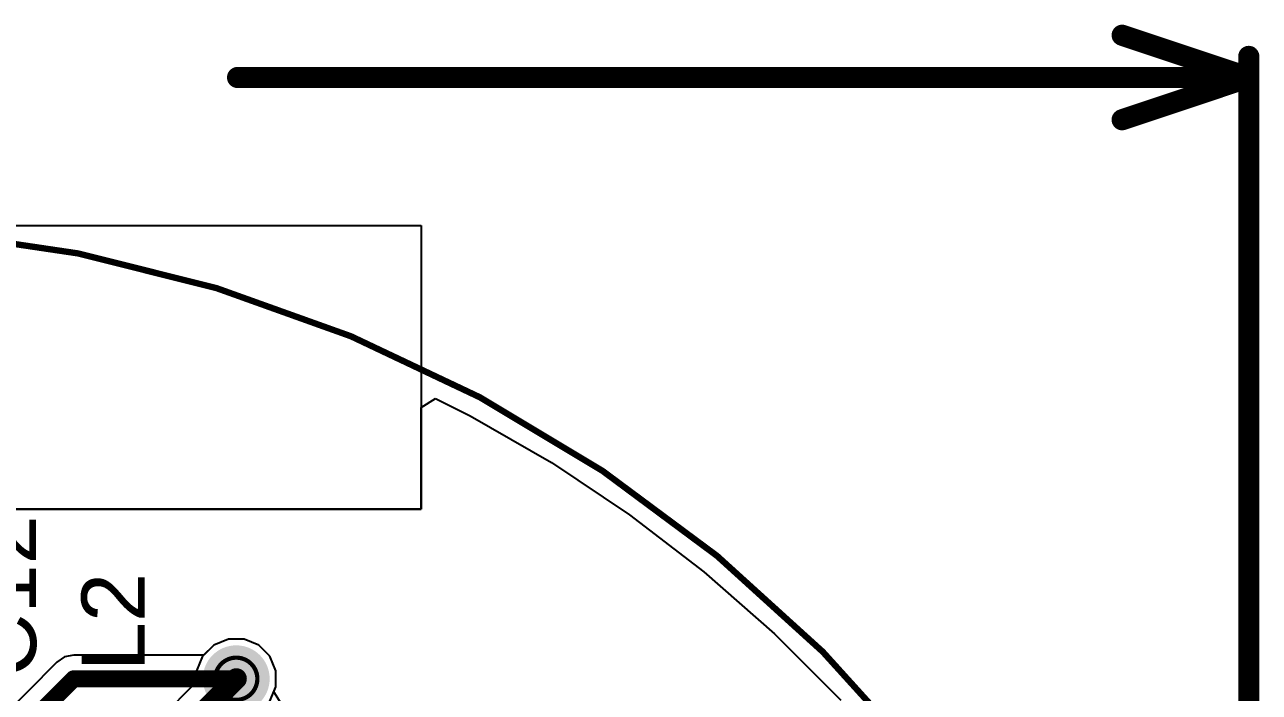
# Model space of a CAD drawing. Header units: inches. Extents: x -18 to 345, y -18 to 43.
# Drawn here: x 2.77 to 17.63, y 11.89 to 19.91 of the extents above; entities that cross this region are included whole.
import ezdxf

# ---------------------------------------------------------------- set-up
doc = ezdxf.new("R2010")
doc.units = ezdxf.units.IN
for name, color, linetype in [('Board Outline', 216, 'Continuous'), ('Bottom Layer', 5, 'Continuous'), ('Bottom Solder', 6, 'Continuous'), ('Drill Drawing', 1, 'Continuous'), ('Top Layer', 1, 'Continuous'), ('Top Overlay', 2, 'Continuous'), ('Top Solder', 216, 'Continuous'), ('Via Holes', 16, 'Continuous')]:
    doc.layers.add(name, color=color, linetype=linetype)
doc.styles.add('Arial', font='', dxfattribs={"height": 0.2})
doc.styles.get('Arial').set_extended_font_data('Arial')

msp = doc.modelspace()

# ---------------------------------------------------------------- hatches: boundary and pattern name
at = {"layer": 'Bottom Layer'}
h = msp.add_hatch(color=5, dxfattribs=at)
edge = h.paths.add_edge_path()
edge.add_arc((5.317, 12.05), 0.3, 0, 360)
at = {"layer": 'Bottom Solder'}
h = msp.add_hatch(color=6, dxfattribs=at)
edge = h.paths.add_edge_path()
edge.add_arc((5.317, 12.05), 0.402, 0, 360)
at = {"layer": 'Top Layer'}
h = msp.add_hatch(color=1, dxfattribs=at)
edge = h.paths.add_edge_path()
edge.add_arc((5.317, 12.05), 0.3, 0, 360)
at = {"layer": 'Top Solder'}
h = msp.add_hatch(color=216, dxfattribs=at)
edge = h.paths.add_edge_path()
edge.add_arc((5.317, 12.05), 0.402, 0, 360)
at = {"layer": 'Via Holes'}
h = msp.add_hatch(color=7, dxfattribs=at)
edge = h.paths.add_edge_path()
edge.add_arc((5.317, 12.05), 0.15, 0, 360)

# ---------------------------------------------------------------- linework, layer by layer
at = {"layer": 'Board Outline'}
msp.add_lwpolyline([(17.5, 0, 0.076, 0.076, 1), (-17.5, 0, 0.076, 0.076, 1)], format="xyseb", close=True, dxfattribs=at)
at = {"layer": 'Bottom Layer'}
for p, q in [((-7.341, 17.499), (7.543, 17.499)), ((7.543, 17.499), (7.543, 14.089)), ((7.543, 15.311), (7.716, 15.419)), ((7.543, 14.089), (7.543, 15.311)), ((7.716, 15.419), (8.132, 15.213)), ((8.132, 15.213), (9.109, 14.649)), ((9.109, 14.649), (10.048, 14.022)), ((7.543, 14.089), (-7.341, 14.089)), ((-7.341, 14.089), (7.543, 14.089)), ((10.048, 14.022), (10.943, 13.335)), ((10.943, 13.335), (11.792, 12.59)), ((5.222, 12.528), (5.046, 12.455)), ((5.412, 12.528), (5.222, 12.528)), ((5.588, 12.455), (5.412, 12.528)), ((11.792, 12.59), (12.59, 11.792)), ((5.046, 12.455), (4.912, 12.321)), ((5.722, 12.321), (5.588, 12.455)), ((4.912, 12.321), (4.839, 12.145)), ((5.795, 12.145), (5.722, 12.321)), ((4.839, 12.145), (4.839, 12.012)), ((5.795, 11.955), (5.795, 12.145)), ((4.839, 12.012), (4.41, 11.582)), ((5.722, 11.779), (5.795, 11.955))]:
    msp.add_line(p, q, dxfattribs=at)
msp.add_lwpolyline([(4.629, 11.362, 0.254, 0.254, 0), (5.317, 12.05, 0.254, 0.254, 0)], format="xyseb", dxfattribs=at)
msp.add_lwpolyline([(5.254, 12.05, 0.127, 0.127, 1), (5.381, 12.05, 0.127, 0.127, 1)], format="xyseb", close=True, dxfattribs=at)
at = {"layer": 'Drill Drawing'}
for points in [[(5.571, 12.05, 0.0508, 0.0508, 1), (5.063, 12.05, 0.0508, 0.0508, 1)], [(5.05, 12.05, 0.0254, 0.0254, 1), (5.076, 12.05, 0.0254, 0.0254, 1)], [(5.558, 12.05, 0.0254, 0.0254, 1), (5.584, 12.05, 0.0254, 0.0254, 1)]]:
    msp.add_lwpolyline(points, format="xyseb", close=True, dxfattribs=at)
at = {"layer": 'Top Layer'}
for p, q in [((-7.341, 17.499), (7.543, 17.499)), ((7.543, 17.499), (7.543, 14.089)), ((7.543, 15.311), (7.716, 15.419)), ((7.543, 14.089), (7.543, 15.311)), ((7.716, 15.419), (8.132, 15.213)), ((8.132, 15.213), (9.109, 14.649)), ((9.109, 14.649), (10.048, 14.022)), ((7.543, 14.089), (-7.341, 14.089)), ((2.086, 14.089), (7.543, 14.089)), ((10.048, 14.022), (10.943, 13.335)), ((10.943, 13.335), (11.792, 12.59)), ((5.222, 12.528), (5.046, 12.455)), ((5.412, 12.528), (5.222, 12.528)), ((5.588, 12.455), (5.412, 12.528)), ((11.792, 12.59), (12.59, 11.792)), ((3.361, 12.335), (3.252, 12.313)), ((4.926, 12.335), (3.361, 12.335)), ((3.361, 12.335), (3.361, 12.335)), ((5.046, 12.455), (4.926, 12.335)), ((5.722, 12.321), (5.588, 12.455)), ((3.16, 12.251), (1.599, 10.69)), ((3.252, 12.313), (3.16, 12.251)), ((3.16, 12.251), (3.16, 12.251)), ((5.795, 12.145), (5.722, 12.321)), ((5.795, 11.955), (5.795, 12.145)), ((5.769, 11.893), (5.795, 11.955)), ((5.898, 11.689), (5.769, 11.893))]:
    msp.add_line(p, q, dxfattribs=at)
for points in [[(1.8, 10.489, 0.203, 0.203, 0), (3.361, 12.05, 0.203, 0.203, 0)], [(3.361, 12.05, 0.203, 0.203, 0), (5.317, 12.05, 0.203, 0.203, 0)]]:
    msp.add_lwpolyline(points, format="xyseb", dxfattribs=at)
for points in [[(3.31, 12.05, 0.102, 0.102, 1), (3.412, 12.05, 0.102, 0.102, 1)], [(3.31, 12.05, 0.102, 0.102, 1), (3.412, 12.05, 0.102, 0.102, 1)], [(5.266, 12.05, 0.102, 0.102, 1), (5.368, 12.05, 0.102, 0.102, 1)]]:
    msp.add_lwpolyline(points, format="xyseb", close=True, dxfattribs=at)
at = {"layer": 'Top Overlay'}
for points in [[(15.976, 19.787, 0.254, 0.254, 0), (17.5, 19.279, 0.254, 0.254, 0)], [(17.5, 0.292, 0.254, 0.254, 0), (17.5, 19.533, 0.254, 0.254, 0)], [(5.332, 19.279, 0.254, 0.254, 0), (17.5, 19.279, 0.254, 0.254, 0)], [(15.976, 18.771, 0.254, 0.254, 0), (17.5, 19.279, 0.254, 0.254, 0)]]:
    msp.add_lwpolyline(points, format="xyseb", dxfattribs=at)
for points in [[(15.913, 19.787, 0.127, 0.127, 1), (16.04, 19.787, 0.127, 0.127, 1)], [(17.437, 19.533, 0.127, 0.127, 1), (17.564, 19.533, 0.127, 0.127, 1)], [(5.269, 19.279, 0.127, 0.127, 1), (5.396, 19.279, 0.127, 0.127, 1)], [(17.437, 19.279, 0.127, 0.127, 1), (17.564, 19.279, 0.127, 0.127, 1)], [(17.437, 19.279, 0.127, 0.127, 1), (17.564, 19.279, 0.127, 0.127, 1)], [(17.437, 19.279, 0.127, 0.127, 1), (17.564, 19.279, 0.127, 0.127, 1)], [(15.913, 18.771, 0.127, 0.127, 1), (16.04, 18.771, 0.127, 0.127, 1)]]:
    msp.add_lwpolyline(points, format="xyseb", close=True, dxfattribs=at)

# ---------------------------------------------------------------- texts
at = {"layer": 'Top Overlay', "style": 'Arial'}
for s, p in [('C12', (2.909, 12.065)), ('L2', (4.217, 12.14))]:
    msp.add_text(s, height=0.762, rotation=90, dxfattribs=at).set_placement(p)

doc.saveas('drawing.dxf')
